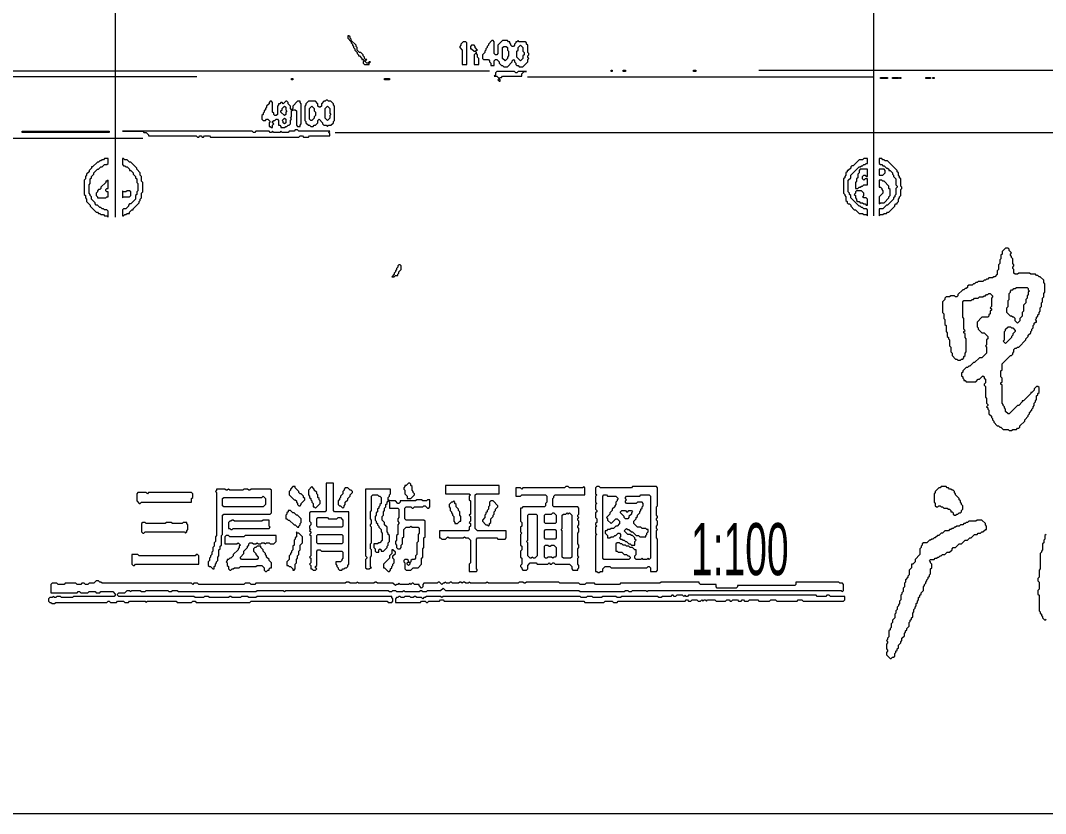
# Model space of a CAD drawing. Header units: millimetres. Extents: x 4 to 412, y 3 to 290.
# Drawn here: x 181.4 to 256.7, y 8.6 to 66.8 of the extents above; entities that cross this region are included whole.
import ezdxf

# ---------------------------------------------------------------- set-up
doc = ezdxf.new("R2010")
doc.units = ezdxf.units.MM
for name, color, linetype, lineweight in [('OCR_TEXT', 6, 'Continuous', 0), ('TRACE_CURVE', 6, 'Continuous', 0), ('TRACE_STRAIGHT', 5, 'Continuous', 0), ('TRACE_TEXT_SYMBOL', 6, 'Continuous', 0)]:
    doc.layers.add(name, color=color, linetype=linetype, lineweight=lineweight)
doc.styles.add('wqy-unicode', font='wqy-unicode.lff')

msp = doc.modelspace()

# ---------------------------------------------------------------- linework, layer by layer
at = {"layer": 'TRACE_CURVE', "color": 6}
for points in [[(253.79, 50.093), (253.528, 49.83), (253.528, 49.655), (253.44, 49.567), (253.44, 49.304), (253.353, 49.217), (253.353, 48.954), (253.265, 48.866), (253.265, 48.516), (253.177, 48.429), (253.177, 48.166), (253.002, 47.991), (252.915, 47.991), (252.827, 47.903), (252.564, 47.903), (252.477, 47.816), (252.389, 47.816), (252.302, 47.728), (252.214, 47.728), (252.126, 47.64), (251.776, 47.64), (251.689, 47.553), (251.601, 47.553), (251.513, 47.465), (251.426, 47.465), (251.338, 47.378), (251.076, 47.378), (250.988, 47.29), (250.988, 47.203), (250.9, 47.115), (250.813, 47.115), (250.725, 47.027), (250.638, 47.027), (250.287, 46.677), (250.287, 46.59), (250.2, 46.502), (250.112, 46.502), (250.025, 46.59), (249.762, 46.59), (249.674, 46.502), (249.412, 46.502), (249.324, 46.414), (249.324, 46.327), (249.149, 46.152), (249.149, 45.363), (249.237, 45.276), (249.237, 44.926), (249.324, 44.838), (249.324, 44.488), (249.412, 44.4), (249.412, 43.962), (249.499, 43.875), (249.499, 43.612), (249.587, 43.524), (249.587, 43.437), (249.674, 43.349), (249.674, 42.911), (249.762, 42.824), (249.762, 42.474), (249.85, 42.386), (249.85, 42.211), (250.112, 41.948), (250.2, 41.948), (250.287, 41.861)], [(255.892, 44.575), (255.98, 44.663), (256.067, 44.663), (256.067, 44.75), (255.98, 44.838), (256.067, 44.926), (256.067, 45.013), (256.155, 45.101), (256.155, 45.188), (256.242, 45.276), (256.242, 45.363), (256.33, 45.451), (256.33, 45.714), (256.418, 45.801), (256.418, 46.064), (256.505, 46.152), (256.505, 46.414), (256.593, 46.502), (256.593, 46.765), (256.68, 46.852), (256.68, 47.465), (256.593, 47.553), (256.593, 47.728), (256.33, 47.991), (256.242, 47.991), (256.155, 48.078), (256.067, 48.078), (255.98, 48.166), (255.629, 48.166), (255.542, 48.253), (254.754, 48.253), (254.666, 48.166), (254.491, 48.166), (254.403, 48.253), (254.403, 48.516), (254.316, 48.604), (254.316, 48.691), (254.403, 48.779), (254.403, 48.866), (254.316, 48.954), (254.316, 49.304), (254.228, 49.392), (254.228, 49.479), (254.141, 49.567), (254.141, 49.655), (254.228, 49.742), (254.053, 49.917), (254.053, 50.005), (253.966, 50.093), (253.79, 50.093)], [(250.287, 41.861), (250.463, 41.861), (250.55, 41.948), (250.638, 41.948), (250.725, 42.036), (250.725, 42.123), (250.813, 42.211), (250.813, 42.386), (250.9, 42.474), (250.9, 43.437), (250.813, 43.524), (250.813, 43.787), (250.725, 43.875), (250.725, 43.962), (250.813, 44.05), (250.725, 44.137), (250.725, 44.926), (250.638, 45.013), (250.638, 46.152), (250.725, 46.239), (251.251, 46.239), (251.338, 46.327), (251.426, 46.327), (251.513, 46.414), (251.776, 46.414), (251.864, 46.502), (252.126, 46.502), (252.214, 46.59), (252.302, 46.59), (252.389, 46.677), (252.477, 46.677), (252.564, 46.765), (252.652, 46.765), (252.827, 46.59), (252.827, 46.502), (252.739, 46.414), (252.739, 45.801), (252.652, 45.714), (252.739, 45.626), (252.739, 45.539), (252.652, 45.451), (252.652, 45.276), (252.564, 45.188), (252.564, 45.101), (252.477, 45.013), (252.039, 45.013), (251.689, 44.663), (251.689, 44.313), (251.776, 44.225), (251.776, 44.137), (252.039, 43.875), (252.214, 43.875), (252.477, 43.612), (252.477, 43.437), (252.389, 43.349), (252.389, 42.999), (252.302, 42.911), (252.389, 42.824), (252.389, 42.386), (252.039, 42.036), (251.864, 42.036), (251.513, 41.685), (251.426, 41.685), (251.163, 41.423)], [(255.805, 38.358), (255.805, 38.445), (255.892, 38.533), (255.892, 38.708), (255.98, 38.795), (255.98, 38.883), (256.067, 38.971), (256.067, 39.233), (256.155, 39.321), (256.155, 39.408), (256.242, 39.496), (256.242, 39.846), (256.155, 39.934), (256.067, 39.934), (255.892, 39.759), (255.892, 39.671), (255.717, 39.496), (255.629, 39.496), (255.629, 39.408), (255.104, 38.883), (255.016, 38.883), (255.016, 38.795), (254.754, 38.533), (254.666, 38.533), (254.053, 37.92), (253.966, 37.92), (253.79, 38.095), (253.79, 38.27), (253.703, 38.358), (253.703, 38.445), (253.615, 38.533), (253.615, 38.62), (253.528, 38.708), (253.528, 40.021), (253.44, 40.109), (253.44, 40.197), (253.528, 40.284), (253.528, 40.547), (253.44, 40.634), (253.44, 41.072), (253.528, 41.16), (253.528, 41.598), (254.141, 42.211), (254.228, 42.211), (254.316, 42.298), (254.316, 42.386), (254.403, 42.474), (254.403, 42.649), (254.491, 42.736), (254.579, 42.736), (254.666, 42.824), (254.754, 42.824), (255.279, 43.349), (255.279, 43.437), (255.454, 43.612), (255.454, 43.7), (255.629, 43.875), (255.629, 43.962), (255.717, 44.05), (255.717, 44.137), (255.805, 44.225), (255.805, 44.4), (255.892, 44.488), (255.892, 44.575)], [(251.163, 41.423), (251.076, 41.423), (250.988, 41.335), (250.9, 41.335), (250.638, 41.072), (250.638, 40.985), (250.55, 40.897), (250.55, 40.722), (250.638, 40.634), (250.638, 40.547), (250.725, 40.459), (250.725, 40.372), (250.813, 40.372), (250.9, 40.284), (251.601, 40.284), (251.776, 40.459), (251.864, 40.459), (252.126, 40.722), (252.214, 40.634), (252.214, 40.547), (252.302, 40.459), (252.302, 40.197), (252.214, 40.109), (252.214, 40.021), (252.302, 39.934), (252.302, 39.146), (252.389, 39.058), (252.389, 38.708), (252.477, 38.62), (252.477, 38.533), (252.389, 38.445), (252.477, 38.358), (252.477, 38.27), (252.564, 38.182), (252.564, 37.92), (252.739, 37.745), (252.739, 37.657), (252.827, 37.569), (252.827, 37.482), (252.915, 37.394), (252.915, 37.307), (253.177, 37.044), (253.265, 37.044), (253.353, 36.956), (253.44, 36.956), (253.615, 36.781), (253.966, 36.781), (254.053, 36.694), (254.228, 36.694), (254.316, 36.781), (254.579, 36.781), (254.666, 36.869), (254.754, 36.869), (254.841, 36.956), (254.841, 37.044), (255.192, 37.394), (255.192, 37.482), (255.454, 37.745), (255.454, 37.832), (255.542, 37.92), (255.542, 38.007), (255.717, 38.182), (255.717, 38.27), (255.805, 38.358)]]:
    msp.add_lwpolyline(points, dxfattribs=at)
for points in [[(254.491, 47.115), (254.579, 47.203), (255.367, 47.203), (255.454, 47.115), (255.454, 47.027), (255.542, 46.94), (255.454, 46.852), (255.454, 46.677), (255.367, 46.59), (255.367, 46.414), (255.279, 46.327), (255.279, 46.064), (255.104, 45.889), (255.104, 45.451), (255.016, 45.363), (255.016, 45.101), (254.841, 44.926), (254.841, 44.75), (254.666, 44.575), (254.491, 44.75), (254.491, 44.926), (254.403, 45.013), (254.316, 45.013), (254.228, 45.101), (254.141, 45.101), (253.878, 45.363), (253.878, 45.714), (253.966, 45.801), (253.966, 46.239), (254.053, 46.327), (254.053, 46.765), (254.141, 46.852), (254.141, 46.94), (254.228, 47.027), (254.316, 47.027), (254.403, 47.115)], [(253.966, 44.313), (254.141, 44.313), (254.228, 44.225), (254.316, 44.225), (254.491, 44.05), (254.491, 43.962), (254.316, 43.787), (254.316, 43.7), (254.228, 43.612), (254.228, 43.524), (253.79, 43.087), (253.615, 43.262), (253.703, 43.349), (253.703, 43.962), (253.79, 44.05), (253.79, 44.137)]]:
    msp.add_lwpolyline(points, close=True, dxfattribs=at)
at = {"layer": 'TRACE_STRAIGHT', "color": 5}
for p, q in [((188.364, 80.658), (188.364, 52.371)), ((244.083, 80.492), (244.083, 52.457)), ((106.349, 62.695), (194.36, 62.695)), ((171.733, 63.097), (215.871, 63.097)), ((218.659, 62.659), (244.083, 62.659)), ((235.665, 63.159), (261.359, 63.159)), ((80.831, 58.165), (190.387, 58.165)), ((204.541, 58.583), (322.624, 58.583)), ((132.325, 8.584), (400.039, 8.584))]:
    msp.add_line(p, q, dxfattribs=at)
at = {"layer": 'TRACE_TEXT_SYMBOL', "color": 6}
for points in [[(205.449, 65.681), (205.449, 65.506), (205.712, 65.243), (205.712, 65.155), (205.8, 65.068), (205.8, 64.98), (205.887, 64.893), (205.887, 64.805), (205.975, 64.717), (205.975, 64.63), (206.15, 64.455), (206.15, 64.367), (206.238, 64.28), (206.238, 64.192), (206.325, 64.192), (206.5, 64.017), (206.5, 63.929), (206.588, 63.929), (206.675, 63.842), (206.588, 63.754), (206.588, 63.667), (206.675, 63.579), (207.026, 63.579), (207.026, 63.667), (207.113, 63.754), (207.026, 63.754), (206.938, 63.667), (206.851, 63.667), (206.763, 63.754), (206.763, 63.842), (206.851, 63.929), (206.763, 63.929), (206.675, 64.017), (206.675, 64.104), (206.588, 64.192), (206.588, 64.28), (206.413, 64.455), (206.325, 64.455), (206.15, 64.63), (206.15, 64.805), (206.062, 64.893), (206.062, 64.98), (205.712, 65.33), (205.712, 65.418), (205.624, 65.506), (205.624, 65.593), (205.537, 65.681)], [(213.944, 65.243), (213.769, 65.068), (213.769, 64.98), (213.681, 64.893), (213.681, 64.805), (213.856, 64.63), (213.856, 63.579), (214.207, 63.579), (214.207, 65.155), (214.119, 65.243)], [(214.557, 64.98), (214.47, 64.893), (214.47, 64.717), (214.557, 64.717), (214.732, 64.542), (214.82, 64.542), (214.907, 64.455), (214.732, 64.28), (214.732, 63.579), (215.083, 63.579), (215.083, 64.017), (214.995, 64.104), (214.995, 64.28), (214.907, 64.367), (214.907, 64.455), (214.82, 64.542), (214.907, 64.63), (214.995, 64.63), (214.82, 64.805), (214.82, 64.893), (214.732, 64.98)], [(216.834, 64.805), (216.922, 64.893), (217.097, 64.893), (217.184, 64.805), (217.184, 64.63), (217.272, 64.542), (217.272, 64.192), (217.184, 64.104), (217.184, 64.017), (217.009, 63.842), (216.834, 64.017)], [(218.148, 64.98), (218.323, 64.805), (218.323, 64.542), (218.41, 64.455), (218.41, 64.28), (218.323, 64.192), (218.323, 64.017), (218.148, 63.842), (217.885, 64.104), (217.885, 64.542), (217.972, 64.63), (217.972, 64.805)], [(201.333, 62.528), (201.421, 62.528), (201.421, 62.44), (201.333, 62.44)], [(208.164, 62.528), (208.514, 62.528), (208.514, 62.44), (208.164, 62.44)], [(216.396, 63.054), (216.309, 62.966), (216.309, 62.791), (216.221, 62.703), (216.396, 62.703), (216.571, 62.528), (216.484, 62.44), (216.571, 62.353), (216.659, 62.353), (216.659, 62.44), (216.571, 62.528), (216.659, 62.616), (216.746, 62.616), (216.834, 62.703), (218.235, 62.703), (218.235, 62.878), (218.41, 63.054), (218.585, 63.054), (217.972, 63.054), (217.885, 62.966), (217.797, 62.966), (217.71, 63.054)], [(224.803, 63.141), (224.891, 63.141), (224.891, 63.054), (224.803, 63.054)], [(225.679, 63.141), (225.854, 63.141), (225.854, 63.054), (225.679, 63.054)], [(230.846, 63.141), (231.021, 63.141), (231.021, 63.054), (230.846, 63.054)], [(244.595, 62.616), (245.121, 62.616), (245.121, 62.528), (244.595, 62.528)], [(245.471, 62.616), (245.909, 62.616), (245.909, 62.528), (245.471, 62.528)], [(245.996, 62.616), (246.084, 62.616), (246.084, 62.528), (245.996, 62.528)], [(247.923, 62.616), (248.273, 62.616), (248.273, 62.528), (247.923, 62.528)], [(248.448, 62.616), (248.536, 62.616), (248.536, 62.528), (248.448, 62.528)], [(200.808, 60.514), (200.895, 60.426), (200.895, 60.251), (200.983, 60.164), (200.895, 60.076), (200.895, 59.901), (200.808, 59.813), (200.545, 60.076), (200.545, 60.164), (200.633, 60.251), (200.633, 60.339)], [(203.873, 60.952), (203.785, 60.864), (203.698, 60.864), (203.523, 60.689), (203.523, 60.514), (203.435, 60.426), (203.348, 60.426), (203.26, 60.514), (203.26, 60.689), (203.085, 60.864), (202.559, 60.864), (202.384, 60.689), (202.384, 60.601), (202.297, 60.514), (202.297, 59.463), (202.384, 59.375), (202.384, 59.288), (202.559, 59.113), (202.647, 59.113), (202.735, 59.025), (202.91, 59.025), (202.997, 59.113), (203.085, 59.113), (203.26, 59.288), (203.26, 59.463), (203.348, 59.551), (203.61, 59.288), (203.61, 59.2), (203.698, 59.113), (203.873, 59.113), (203.961, 59.025), (204.048, 59.113), (204.223, 59.113), (204.398, 59.288), (204.398, 59.375), (204.486, 59.463), (204.486, 60.514), (204.398, 60.601), (204.398, 60.689), (204.223, 60.864), (204.048, 60.864), (203.961, 60.952)], [(202.822, 60.514), (202.997, 60.339), (202.997, 60.164), (203.085, 60.076), (203.085, 59.813), (202.997, 59.726), (202.997, 59.638), (202.822, 59.463), (202.735, 59.463), (202.647, 59.551), (202.647, 60.339)], [(203.961, 60.514), (204.136, 60.339), (204.136, 59.988), (204.223, 59.901), (204.136, 59.813), (204.136, 59.638), (203.961, 59.463), (203.785, 59.638), (203.785, 60.339)], [(200.808, 59.638), (200.895, 59.551), (200.895, 59.288), (200.808, 59.2), (200.72, 59.288), (200.72, 59.375), (200.633, 59.463)], [(201.596, 58.762), (201.509, 58.675), (201.158, 58.675), (201.071, 58.587), (200.633, 58.587), (200.545, 58.675), (200.458, 58.587), (200.02, 58.587), (199.932, 58.675), (199.845, 58.587), (199.757, 58.587), (199.669, 58.675), (198.706, 58.675), (198.619, 58.587), (198.531, 58.587), (198.443, 58.675), (188.898, 58.675), (190.387, 58.675), (190.474, 58.587), (190.649, 58.587), (190.824, 58.412), (190.824, 58.324), (194.327, 58.324), (194.415, 58.237), (194.503, 58.237), (194.59, 58.324), (194.678, 58.324), (194.765, 58.237), (194.853, 58.237), (194.94, 58.324), (195.291, 58.324), (195.378, 58.237), (201.859, 58.237), (201.946, 58.324), (202.122, 58.324), (202.209, 58.237), (202.559, 58.237), (202.647, 58.324), (204.136, 58.324), (204.136, 58.5), (204.048, 58.587), (204.136, 58.675), (201.859, 58.675), (201.771, 58.762)], [(181.542, 58.675), (187.934, 58.675), (187.934, 58.587), (181.542, 58.587)], [(187.584, 56.661), (187.497, 56.573), (187.409, 56.573), (187.321, 56.485), (187.234, 56.485), (187.146, 56.398), (187.059, 56.398), (186.708, 56.048), (186.621, 56.048), (186.621, 55.96), (186.446, 55.785), (186.446, 55.697), (186.271, 55.522), (186.271, 55.435), (186.183, 55.347), (186.183, 55.172), (186.095, 55.084), (186.095, 54.033), (186.183, 53.946), (186.183, 53.771), (186.271, 53.683), (186.271, 53.508), (186.533, 53.245), (186.533, 53.158), (186.971, 52.72), (187.059, 52.72), (187.146, 52.632), (187.234, 52.632), (187.321, 52.545), (187.497, 52.545), (187.584, 52.457), (187.759, 52.457), (187.847, 52.369), (187.847, 52.807), (187.759, 52.895), (187.584, 52.895), (187.497, 52.982), (187.409, 52.982), (187.321, 53.07), (187.234, 53.07), (187.059, 53.245), (186.971, 53.245), (186.884, 53.333), (186.884, 53.42), (186.621, 53.683), (186.621, 53.858), (186.533, 53.946), (186.533, 54.033), (186.446, 54.121), (186.446, 54.734), (186.533, 54.822), (186.533, 55.172), (186.621, 55.259), (186.621, 55.347), (186.796, 55.522), (186.796, 55.61), (187.059, 55.872), (187.146, 55.872), (187.321, 56.048), (187.409, 56.048), (187.584, 56.223), (187.759, 56.223), (187.847, 56.31), (187.847, 56.661)], [(188.898, 56.661), (188.898, 56.223), (188.985, 56.135), (189.073, 56.135), (189.161, 56.048), (189.248, 56.048), (189.423, 55.872), (189.423, 55.785), (189.511, 55.785), (189.686, 55.61), (189.686, 55.522), (189.861, 55.347), (189.861, 55.259), (189.949, 55.172), (189.949, 54.909), (190.036, 54.822), (190.036, 54.296), (189.949, 54.209), (189.949, 54.033), (189.861, 53.946), (189.861, 53.683), (189.511, 53.333), (189.423, 53.333), (189.336, 53.245), (189.336, 53.158), (189.161, 52.982), (188.985, 52.982), (188.898, 52.895), (188.898, 52.457), (188.985, 52.457), (189.073, 52.545), (189.161, 52.545), (189.248, 52.632), (189.423, 52.632), (189.423, 52.72), (189.598, 52.895), (189.686, 52.895), (189.686, 52.982), (190.124, 53.42), (190.124, 53.508), (190.211, 53.595), (190.211, 53.683), (190.299, 53.771), (190.299, 54.121), (190.387, 54.209), (190.387, 54.909), (190.299, 54.997), (190.299, 55.347), (190.211, 55.435), (190.211, 55.61), (189.949, 55.872), (189.949, 55.96), (189.511, 56.398), (189.423, 56.398), (189.248, 56.573), (189.073, 56.573), (188.985, 56.661)], [(243.369, 56.661), (243.281, 56.573), (243.019, 56.573), (242.581, 56.135), (242.493, 56.135), (242.406, 56.048), (242.406, 55.96), (242.231, 55.785), (242.143, 55.785), (242.143, 55.697), (242.055, 55.61), (242.055, 55.435), (241.968, 55.347), (241.968, 55.259), (241.88, 55.172), (241.88, 54.121), (241.968, 54.033), (241.968, 53.946), (242.055, 53.858), (242.055, 53.595), (242.143, 53.508), (242.143, 53.42), (242.231, 53.333), (242.318, 53.333), (242.406, 53.245), (242.406, 53.158), (242.668, 52.895), (242.756, 52.895), (243.019, 52.632), (243.281, 52.632), (243.369, 52.545), (243.544, 52.545), (243.632, 52.457), (243.632, 52.895), (243.544, 52.982), (243.369, 52.982), (243.281, 53.07), (243.194, 53.07), (243.106, 53.158), (243.019, 53.158), (242.406, 53.771), (242.406, 53.946), (242.318, 54.033), (242.318, 54.121), (242.231, 54.209), (242.231, 55.084), (242.406, 55.259), (242.406, 55.435), (243.019, 56.048), (243.106, 56.048), (243.194, 56.135), (243.281, 56.135), (243.369, 56.223), (243.457, 56.223), (243.544, 56.31), (243.632, 56.31), (243.632, 56.661)], [(244.507, 56.661), (244.507, 56.31), (244.595, 56.223), (244.683, 56.223), (244.77, 56.135), (244.858, 56.135), (245.033, 55.96), (245.121, 55.96), (245.208, 55.872), (245.208, 55.785), (245.296, 55.785), (245.471, 55.61), (245.471, 55.522), (245.558, 55.435), (245.558, 55.347), (245.734, 55.172), (245.734, 54.734), (245.821, 54.646), (245.821, 54.559), (245.734, 54.471), (245.734, 54.033), (245.646, 53.946), (245.646, 53.858), (245.558, 53.771), (245.558, 53.683), (245.121, 53.245), (245.033, 53.245), (244.77, 52.982), (244.507, 52.982), (244.507, 52.457), (244.595, 52.545), (244.77, 52.545), (244.858, 52.632), (245.033, 52.632), (245.121, 52.72), (245.208, 52.72), (245.646, 53.158), (245.646, 53.245), (245.734, 53.333), (245.821, 53.333), (245.821, 53.42), (245.909, 53.508), (245.909, 53.683), (245.996, 53.771), (245.996, 53.858), (246.084, 53.946), (246.084, 54.384), (246.171, 54.471), (246.171, 54.559), (246.084, 54.646), (246.084, 55.172), (245.996, 55.259), (245.996, 55.347), (245.909, 55.435), (245.909, 55.61), (245.821, 55.697), (245.821, 55.785), (245.121, 56.485), (244.945, 56.485), (244.858, 56.573), (244.77, 56.573), (244.683, 56.661)], [(243.106, 55.872), (243.019, 55.785), (243.019, 55.61), (242.931, 55.522), (242.931, 55.259), (242.844, 55.172), (242.844, 54.997), (242.756, 54.909), (242.756, 54.471), (242.931, 54.471), (243.019, 54.559), (243.106, 54.559), (243.194, 54.646), (243.281, 54.646), (243.369, 54.734), (243.632, 54.734), (243.632, 55.172), (243.457, 55.172), (243.369, 55.084), (243.281, 55.172), (243.281, 55.347), (243.369, 55.435), (243.457, 55.435), (243.544, 55.347), (243.632, 55.347), (243.632, 55.872)], [(244.507, 55.872), (244.507, 55.435), (244.77, 55.435), (244.945, 55.61), (244.945, 55.785), (244.858, 55.872)], [(187.847, 55.084), (187.759, 54.997), (187.672, 54.997), (187.672, 54.909), (187.321, 54.559), (187.321, 54.471), (187.234, 54.384), (187.146, 54.384), (187.059, 54.296), (187.059, 54.209), (186.971, 54.121), (186.971, 53.946), (187.059, 53.858), (187.059, 53.771), (187.672, 53.771), (187.759, 53.858), (187.847, 53.858), (187.847, 54.209), (187.759, 54.209), (187.672, 54.296), (187.672, 54.384), (187.759, 54.471), (187.847, 54.471)], [(244.507, 55.084), (244.507, 54.559), (244.595, 54.559), (244.683, 54.471), (244.683, 54.384), (244.77, 54.296), (244.77, 54.121), (244.507, 53.858), (244.507, 53.333), (244.595, 53.42), (244.858, 53.42), (245.208, 53.771), (245.208, 53.858), (245.296, 53.946), (245.296, 54.384), (245.208, 54.471), (245.208, 54.646), (244.858, 54.997), (244.77, 54.997), (244.683, 55.084)], [(188.898, 54.296), (188.898, 53.771), (188.985, 53.858), (189.423, 53.858), (189.511, 53.946), (189.511, 54.209), (189.423, 54.296), (189.248, 54.296), (189.161, 54.209), (188.985, 54.209)], [(242.844, 54.296), (242.756, 54.209), (242.756, 54.121), (242.668, 54.033), (242.756, 53.946), (242.756, 53.771), (242.844, 53.683), (242.844, 53.595), (242.931, 53.508), (243.019, 53.508), (243.106, 53.42), (243.281, 53.42), (243.369, 53.333), (243.457, 53.333), (243.544, 53.245), (243.632, 53.245), (243.632, 53.683), (243.544, 53.771), (243.369, 53.771), (243.281, 53.858), (243.369, 53.946), (243.369, 54.121), (243.194, 54.296)], [(209.215, 48.866), (209.127, 48.779), (209.127, 48.691), (209.04, 48.604), (209.04, 48.516), (208.952, 48.429), (208.952, 48.341), (208.865, 48.253), (208.865, 48.166), (208.69, 47.991), (208.865, 47.991), (208.952, 48.078), (209.127, 48.078), (209.127, 48.166), (209.215, 48.253), (209.215, 48.341), (209.39, 48.516), (209.39, 48.779), (209.303, 48.866)], [(195.816, 32.402), (195.816, 32.315), (195.729, 32.227), (195.816, 32.14), (195.816, 28.987), (195.729, 28.9), (195.729, 28.549), (195.641, 28.462), (195.641, 28.199), (195.553, 28.111), (195.553, 27.849), (195.466, 27.761), (195.466, 27.586), (195.378, 27.498), (195.378, 27.411), (195.291, 27.323), (195.291, 27.148), (195.203, 27.06), (195.203, 26.798), (195.291, 26.71), (195.378, 26.71), (195.553, 26.535), (195.641, 26.535), (195.641, 26.71), (195.729, 26.798), (195.729, 26.885), (195.816, 26.973), (195.816, 27.06), (195.904, 27.148), (195.904, 27.411), (195.991, 27.498), (195.991, 27.936), (196.079, 28.024), (196.079, 28.199), (196.166, 28.287), (196.166, 28.987), (196.254, 29.075), (196.254, 30.476), (196.342, 30.563), (199.757, 30.563), (199.845, 30.651), (199.845, 32.315), (199.757, 32.402), (198.356, 32.402), (198.268, 32.315), (198.181, 32.315), (198.093, 32.402), (197.83, 32.402), (197.743, 32.315), (196.779, 32.315), (196.692, 32.402), (196.604, 32.315), (196.517, 32.315), (196.429, 32.402)], [(201.421, 32.578), (201.246, 32.402), (201.246, 32.315), (201.158, 32.227), (201.158, 31.965), (201.509, 31.614), (201.596, 31.614), (201.684, 31.527), (201.684, 31.439), (201.771, 31.352), (201.771, 31.264), (201.859, 31.176), (201.946, 31.176), (202.034, 31.264), (202.034, 31.352), (202.297, 31.614), (202.297, 31.702), (202.209, 31.789), (202.209, 31.877), (202.034, 32.052), (201.946, 32.052), (201.859, 32.14), (201.859, 32.227), (201.596, 32.49), (201.596, 32.578)], [(202.822, 32.578), (202.559, 32.315), (202.559, 31.965), (202.647, 31.877), (202.647, 31.789), (202.735, 31.702), (202.735, 31.614), (202.822, 31.527), (202.822, 31.439), (202.91, 31.352), (202.91, 31.089), (202.997, 31.089), (203.085, 31.001), (203.435, 31.352), (203.435, 31.527), (203.348, 31.614), (203.348, 31.702), (203.26, 31.789), (203.26, 31.965), (203.172, 32.052), (203.172, 32.14), (202.997, 32.315), (202.997, 32.402)], [(203.873, 32.84), (203.873, 30.826), (203.785, 30.739), (202.735, 30.739), (202.647, 30.651), (202.647, 30.038), (202.735, 29.95), (202.735, 29.775), (202.647, 29.688), (202.647, 29.513), (202.735, 29.425), (202.647, 29.337), (202.735, 29.25), (202.735, 29.162), (202.647, 29.075), (202.735, 28.987), (202.735, 27.498), (202.647, 27.411), (202.735, 27.323), (202.735, 26.973), (202.647, 26.885), (202.735, 26.798), (202.735, 26.535), (202.822, 26.535), (202.91, 26.447), (203.085, 26.447), (203.172, 26.535), (203.085, 26.623), (203.085, 26.71), (203.172, 26.798), (203.172, 27.849), (203.26, 27.936), (203.435, 27.936), (203.523, 27.849), (205.011, 27.849), (205.099, 27.761), (205.099, 27.323), (205.011, 27.236), (205.011, 27.148), (204.924, 27.06), (204.574, 27.06), (204.574, 26.885), (204.661, 26.798), (204.661, 26.71), (204.749, 26.623), (204.749, 26.535), (204.836, 26.447), (205.011, 26.447), (205.099, 26.535), (205.187, 26.535), (205.274, 26.623), (205.362, 26.623), (205.449, 26.71), (205.449, 26.798), (205.537, 26.885), (205.537, 30.739), (204.486, 30.739), (204.398, 30.826), (204.398, 32.84)], [(205.274, 32.49), (205.187, 32.402), (205.187, 32.315), (205.099, 32.227), (205.099, 32.052), (204.924, 31.877), (204.924, 31.789), (204.836, 31.702), (204.836, 31.614), (204.749, 31.527), (204.749, 31.264), (204.836, 31.176), (204.924, 31.176), (205.099, 31.001), (205.187, 31.089), (205.187, 31.176), (205.274, 31.264), (205.274, 31.439), (205.449, 31.614), (205.449, 31.702), (205.624, 31.877), (205.624, 31.965), (205.8, 32.14), (205.8, 32.227), (205.712, 32.315), (205.624, 32.315), (205.449, 32.49)], [(209.916, 32.84), (209.74, 32.665), (209.653, 32.665), (209.653, 32.578), (209.565, 32.49), (209.565, 32.402), (209.653, 32.315), (209.653, 32.052), (209.828, 31.877), (209.828, 31.702), (210.091, 31.702), (210.354, 31.965), (210.354, 32.052), (210.266, 32.14), (210.266, 32.227), (210.178, 32.315), (210.178, 32.578), (210.091, 32.665), (210.091, 32.753), (210.003, 32.84)], [(212.63, 32.665), (212.63, 32.052), (214.382, 32.052), (214.47, 31.965), (214.382, 31.877), (214.382, 31.614), (214.47, 31.527), (214.47, 30.563), (214.382, 30.476), (214.47, 30.388), (214.47, 30.038), (214.382, 29.95), (214.47, 29.863), (214.47, 29.688), (214.382, 29.6), (214.382, 29.425), (214.294, 29.337), (212.193, 29.337), (212.193, 28.812), (212.28, 28.812), (212.368, 28.724), (212.63, 28.724), (212.806, 28.9), (212.893, 28.812), (213.944, 28.812), (214.032, 28.9), (214.119, 28.812), (214.294, 28.812), (214.47, 28.637), (214.47, 26.973), (214.382, 26.885), (214.382, 26.36), (214.907, 26.36), (214.995, 26.447), (214.907, 26.535), (214.907, 28.724), (214.995, 28.812), (216.396, 28.812), (216.484, 28.724), (217.009, 28.724), (217.097, 28.812), (217.097, 29.337), (214.995, 29.337), (214.82, 29.513), (214.82, 31.965), (214.907, 32.052), (216.571, 32.052), (216.571, 32.665)], [(223.752, 32.578), (223.665, 32.49), (223.665, 32.052), (223.752, 31.965), (223.665, 31.877), (223.665, 31.439), (223.752, 31.352), (223.665, 31.264), (223.665, 30.914), (223.752, 30.826), (223.752, 30.739), (223.665, 30.651), (223.665, 30.301), (223.752, 30.213), (223.752, 29.95), (223.665, 29.863), (223.665, 29.775), (223.752, 29.688), (223.665, 29.6), (223.665, 29.162), (223.752, 29.075), (223.665, 28.987), (223.665, 26.36), (223.752, 26.36), (223.84, 26.272), (223.928, 26.272), (224.015, 26.36), (224.19, 26.36), (224.19, 26.535), (224.365, 26.71), (224.716, 26.71), (224.803, 26.623), (227.431, 26.623), (227.518, 26.71), (227.606, 26.71), (227.693, 26.623), (227.693, 26.36), (228.131, 26.36), (228.219, 26.447), (228.219, 28.724), (228.131, 28.812), (228.131, 29.337), (228.219, 29.425), (228.131, 29.513), (228.131, 29.688), (228.219, 29.775), (228.219, 30.038), (228.131, 30.126), (228.131, 30.213), (228.219, 30.301), (228.219, 30.388), (228.131, 30.476), (228.131, 31.089), (228.219, 31.176), (228.219, 32.49), (228.131, 32.578), (226.38, 32.578), (226.292, 32.49), (224.015, 32.49), (223.928, 32.578)], [(249.061, 32.578), (248.974, 32.49), (248.886, 32.49), (248.623, 32.227), (248.623, 32.14), (248.536, 32.052), (248.536, 31.439), (248.623, 31.352), (248.623, 31.176), (248.711, 31.089), (248.799, 31.089), (248.886, 31.176), (248.974, 31.176), (249.061, 31.089), (249.149, 31.089), (249.237, 31.001), (249.499, 31.001), (249.587, 30.914), (249.674, 30.914), (249.762, 30.826), (249.762, 30.739), (249.85, 30.739), (249.937, 30.651), (249.937, 30.563), (250.025, 30.476), (250.112, 30.476), (250.2, 30.563), (250.287, 30.563), (250.375, 30.651), (250.463, 30.651), (250.55, 30.739), (250.55, 30.826), (250.638, 30.914), (250.638, 31.176), (250.55, 31.264), (250.55, 31.352), (250.463, 31.439), (250.463, 31.527), (250.375, 31.614), (250.375, 31.702), (250.112, 31.965), (250.112, 32.052), (250.025, 32.14), (250.025, 32.227), (249.937, 32.315), (249.85, 32.315), (249.762, 32.402), (249.674, 32.402), (249.587, 32.49), (249.499, 32.49), (249.412, 32.578)], [(190.036, 32.14), (189.949, 32.052), (189.949, 31.527), (190.124, 31.352), (190.211, 31.352), (190.299, 31.439), (193.977, 31.439), (193.977, 31.702), (194.065, 31.789), (194.065, 32.052), (193.977, 32.14), (190.824, 32.14), (190.737, 32.052), (190.649, 32.14)], [(199.144, 31.789), (199.232, 31.877), (199.407, 31.702), (199.407, 31.264), (199.232, 31.089), (196.342, 31.089), (196.254, 31.176), (196.254, 31.702), (196.342, 31.789)], [(213.243, 31.527), (213.156, 31.439), (213.068, 31.439), (212.893, 31.264), (212.893, 31.089), (212.981, 31.001), (212.981, 30.826), (213.068, 30.739), (213.068, 30.651), (213.156, 30.563), (213.156, 30.476), (213.243, 30.388), (213.243, 30.038), (213.331, 29.95), (213.331, 29.863), (213.506, 29.863), (213.681, 30.038), (213.769, 30.038), (213.769, 30.388), (213.681, 30.476), (213.681, 30.739), (213.594, 30.826), (213.594, 30.914), (213.419, 31.089), (213.419, 31.264), (213.331, 31.352), (213.331, 31.439)], [(215.958, 31.527), (215.871, 31.439), (215.871, 31.176), (215.783, 31.089), (215.783, 30.914), (215.696, 30.826), (215.696, 30.739), (215.608, 30.651), (215.608, 30.563), (215.52, 30.476), (215.52, 30.301), (215.345, 30.126), (215.345, 30.038), (215.608, 29.775), (215.696, 29.775), (215.783, 29.688), (215.871, 29.775), (215.871, 29.863), (215.958, 29.95), (215.958, 30.213), (216.133, 30.388), (216.133, 30.476), (216.221, 30.563), (216.221, 30.739), (216.309, 30.826), (216.309, 30.914), (216.484, 31.089), (216.484, 31.176), (216.133, 31.527)], [(196.955, 30.126), (196.867, 30.038), (196.779, 30.038), (196.692, 29.95), (196.692, 29.513), (196.779, 29.513), (196.867, 29.425), (196.955, 29.425), (197.042, 29.513), (199.669, 29.513), (199.757, 29.6), (199.669, 29.688), (199.669, 30.126), (199.232, 30.126), (199.144, 30.038), (197.13, 30.038), (197.042, 30.126)], [(201.071, 30.826), (201.071, 30.739), (200.983, 30.651), (200.983, 30.563), (200.895, 30.476), (200.895, 30.213), (200.983, 30.213), (201.071, 30.126), (201.158, 30.126), (201.509, 29.775), (201.596, 29.775), (201.771, 29.6), (201.859, 29.6), (201.859, 29.688), (201.946, 29.775), (201.946, 29.863), (202.034, 29.95), (202.034, 30.213), (201.771, 30.476), (201.684, 30.476), (201.509, 30.651), (201.421, 30.651), (201.246, 30.826)], [(203.172, 30.213), (203.26, 30.301), (203.961, 30.301), (204.048, 30.213), (204.661, 30.213), (204.749, 30.301), (204.924, 30.301), (205.099, 30.126), (205.099, 29.688), (205.011, 29.6), (203.26, 29.6), (203.172, 29.688)], [(218.673, 30.476), (218.761, 30.563), (219.286, 30.563), (219.374, 30.476), (219.374, 27.498), (219.199, 27.323), (219.111, 27.323), (219.023, 27.411), (218.936, 27.323), (218.848, 27.323), (218.673, 27.498), (218.673, 28.462), (218.585, 28.549), (218.673, 28.637)], [(220.425, 30.563), (220.512, 30.651), (220.6, 30.651), (220.775, 30.476), (220.775, 29.95), (220.687, 29.863), (219.987, 29.863), (219.899, 29.95), (219.899, 30.476), (219.987, 30.563)], [(221.475, 30.563), (221.563, 30.651), (221.651, 30.563), (221.738, 30.651), (221.913, 30.476), (221.913, 27.411), (221.826, 27.323), (221.3, 27.323), (221.213, 27.411), (221.213, 29.337), (221.125, 29.425), (221.213, 29.513), (221.213, 30.476), (221.3, 30.563)], [(225.504, 30.739), (225.591, 30.826), (225.854, 30.826), (225.942, 30.739), (226.029, 30.739), (226.117, 30.826), (226.292, 30.826), (226.38, 30.739), (226.292, 30.651), (226.292, 30.563), (226.117, 30.388), (226.117, 30.301), (226.029, 30.213), (225.854, 30.213), (225.767, 30.301), (225.767, 30.388), (225.504, 30.651)], [(190.387, 29.95), (190.299, 29.863), (190.299, 29.25), (190.387, 29.162), (190.474, 29.162), (190.562, 29.25), (193.452, 29.25), (193.539, 29.162), (193.627, 29.25), (193.627, 29.337), (193.714, 29.425), (193.714, 29.775), (193.627, 29.863), (193.627, 29.95), (193.364, 29.95), (193.277, 29.863), (192.576, 29.863), (192.488, 29.95), (192.138, 29.95), (192.05, 29.863), (190.649, 29.863), (190.562, 29.95)], [(219.899, 29.337), (219.987, 29.425), (220.687, 29.425), (220.775, 29.337), (220.775, 28.812), (220.687, 28.724), (219.987, 28.724), (219.899, 28.812)], [(201.684, 29.25), (201.684, 28.9), (201.596, 28.812), (201.596, 28.724), (201.509, 28.637), (201.509, 28.287), (201.421, 28.199), (201.421, 27.936), (201.333, 27.849), (201.333, 27.761), (201.246, 27.673), (201.246, 27.586), (201.158, 27.498), (201.158, 27.236), (200.983, 27.06), (200.983, 26.798), (201.071, 26.798), (201.158, 26.71), (201.246, 26.71), (201.421, 26.535), (201.421, 26.447), (201.509, 26.447), (201.596, 26.535), (201.596, 26.885), (201.684, 26.973), (201.684, 27.236), (201.771, 27.323), (201.771, 27.498), (201.859, 27.586), (201.859, 27.849), (201.946, 27.936), (201.946, 28.287), (202.122, 28.462), (202.122, 28.9), (201.859, 29.162), (201.771, 29.162)], [(203.172, 28.987), (203.26, 29.075), (205.011, 29.075), (205.099, 28.987), (205.099, 28.462), (205.011, 28.374), (203.26, 28.374), (203.172, 28.462)], [(208.69, 27.936), (208.69, 27.673), (208.514, 27.498), (208.514, 27.323), (208.077, 26.885), (208.077, 26.623), (208.164, 26.623), (208.427, 26.36), (208.514, 26.36), (208.602, 26.447), (208.602, 26.535), (208.69, 26.623), (208.69, 26.71), (208.777, 26.798), (208.777, 26.885), (208.865, 26.973), (208.865, 27.236), (208.777, 27.323), (208.777, 27.498), (208.952, 27.673), (208.952, 27.761), (208.777, 27.936)], [(219.899, 28.199), (219.987, 28.287), (220.162, 28.287), (220.249, 28.199), (220.337, 28.199), (220.425, 28.287), (220.6, 28.287), (220.775, 28.111), (220.775, 27.498), (220.687, 27.411), (220.6, 27.411), (220.512, 27.323), (220.425, 27.411), (220.162, 27.411), (220.074, 27.323), (219.987, 27.323), (219.899, 27.411)], [(189.598, 27.586), (189.598, 26.885), (189.686, 26.798), (189.774, 26.798), (189.861, 26.885), (194.503, 26.885), (194.503, 27.498), (194.415, 27.586), (194.327, 27.586), (194.24, 27.498), (190.124, 27.498), (190.036, 27.586)], [(209.828, 26.973), (209.916, 27.06), (210.003, 26.973), (210.003, 26.885), (209.916, 26.798), (209.828, 26.885)]]:
    msp.add_lwpolyline(points, close=True, dxfattribs=at)
for points in [[(216.046, 65.33), (215.783, 65.068), (215.783, 64.98), (215.696, 64.893), (215.696, 64.805), (215.608, 64.717), (215.608, 64.63), (215.52, 64.542), (215.52, 64.455), (215.345, 64.28), (215.345, 64.017), (215.433, 63.929), (215.783, 63.929), (215.871, 63.842), (215.871, 63.754), (215.958, 63.667), (215.958, 63.491), (216.221, 63.491), (216.221, 63.842), (216.309, 63.929), (216.396, 63.929), (216.571, 63.754), (216.571, 63.667), (216.746, 63.491), (216.834, 63.491), (216.922, 63.404), (217.184, 63.404), (217.535, 63.754), (217.535, 63.842), (217.622, 63.929), (217.71, 63.842), (217.71, 63.754), (217.797, 63.667), (217.797, 63.579), (217.885, 63.491), (217.972, 63.491), (218.06, 63.404), (218.323, 63.404), (218.673, 63.754), (218.673, 63.929), (218.761, 64.017), (218.673, 64.104), (218.673, 64.192), (218.761, 64.28), (218.761, 64.367), (218.673, 64.455), (218.673, 64.98), (218.585, 65.068), (218.585, 65.155), (218.498, 65.243), (218.06, 65.243), (217.972, 65.33), (217.885, 65.243), (217.797, 65.243), (217.797, 65.155), (217.71, 65.068), (217.71, 64.98), (217.622, 64.893), (217.535, 64.893), (217.447, 64.98), (217.447, 65.068), (217.359, 65.155), (217.359, 65.243), (217.272, 65.243)], [(217.272, 65.243), (217.184, 65.33), (216.834, 65.33), (216.484, 64.98), (216.484, 64.367), (216.396, 64.28), (216.309, 64.28), (216.221, 64.367), (216.221, 65.243), (216.133, 65.33), (216.046, 65.33)], [(199.757, 60.864), (199.669, 60.777), (199.669, 60.689), (199.494, 60.514), (199.494, 60.426), (199.407, 60.339), (199.407, 60.251), (199.319, 60.164), (199.319, 60.076), (199.232, 59.988), (199.232, 59.901), (199.144, 59.813), (199.144, 59.551), (199.232, 59.463), (199.407, 59.463), (199.494, 59.551), (199.582, 59.551), (199.757, 59.375), (199.669, 59.288), (199.669, 59.025), (199.757, 59.025), (199.845, 58.938), (199.932, 58.938), (199.932, 59.113), (200.02, 59.2), (199.932, 59.288), (199.932, 59.375), (200.02, 59.463), (200.107, 59.463), (200.195, 59.551), (200.282, 59.551), (200.37, 59.463), (200.37, 59.113), (200.458, 59.113), (200.545, 59.025), (200.545, 58.938), (200.808, 58.938), (200.895, 59.025), (200.983, 59.025), (201.071, 59.113), (201.158, 59.113), (201.246, 59.2), (201.246, 59.463), (201.333, 59.551), (201.246, 59.638), (201.333, 59.726), (201.333, 60.164), (201.421, 60.251), (201.596, 60.251), (201.684, 60.164), (201.684, 59.113), (201.771, 59.025), (201.946, 59.025), (201.946, 59.113), (202.034, 59.2), (202.034, 60.689), (201.946, 60.777), (201.946, 60.864), (201.771, 60.864), (201.421, 60.514), (201.421, 60.339), (201.333, 60.251), (201.246, 60.339), (201.246, 60.514)], [(201.246, 60.514), (201.071, 60.689), (201.071, 60.777), (200.983, 60.864), (200.895, 60.864), (200.72, 60.689), (200.633, 60.777), (200.545, 60.777), (200.458, 60.689), (200.37, 60.689), (200.37, 60.601), (200.282, 60.514), (200.282, 59.901), (200.195, 59.813), (200.107, 59.813), (200.02, 59.901), (200.02, 59.988), (199.932, 60.076), (199.932, 60.777), (199.845, 60.864), (199.757, 60.864)], [(206.763, 32.402), (206.763, 27.498), (206.851, 27.411), (206.851, 27.323), (206.763, 27.236), (206.763, 26.623), (206.851, 26.535), (207.026, 26.535), (207.113, 26.623), (207.201, 26.623), (207.113, 26.71), (207.113, 27.411), (207.201, 27.498), (207.201, 27.936), (207.113, 28.024), (207.113, 28.374), (207.201, 28.462), (207.201, 29.6), (207.113, 29.688), (207.113, 29.775), (207.201, 29.863), (207.201, 30.126), (207.113, 30.213), (207.113, 30.739), (207.201, 30.826), (207.201, 31.877), (207.288, 31.965), (207.639, 31.965), (207.726, 31.877), (207.814, 31.877), (207.901, 31.789), (207.901, 31.352), (207.814, 31.264), (207.814, 31.176), (207.726, 31.089), (207.726, 31.001), (207.639, 30.914), (207.639, 30.739), (207.551, 30.651), (207.551, 30.476), (207.464, 30.388), (207.464, 30.126), (207.551, 30.038), (207.551, 29.95), (207.639, 29.863), (207.639, 29.775), (207.726, 29.688), (207.726, 29.6), (207.901, 29.425), (207.901, 29.25), (207.989, 29.162), (207.989, 28.637), (207.814, 28.462), (207.726, 28.462), (207.639, 28.374), (207.376, 28.374), (207.376, 28.111), (207.464, 28.024), (207.464, 27.849), (207.551, 27.761), (207.726, 27.761), (207.726, 27.936), (207.814, 28.024), (207.901, 27.936)], [(210.441, 27.323), (210.354, 27.236), (210.178, 27.236), (210.091, 27.148), (210.091, 27.06), (210.003, 26.973), (209.916, 27.06), (209.916, 27.148), (209.828, 27.236), (209.653, 27.236), (209.565, 27.148), (209.565, 27.06), (209.653, 26.973), (209.653, 26.535), (209.74, 26.447), (210.091, 26.447), (210.266, 26.623), (210.616, 26.623), (210.879, 26.885), (210.879, 27.323), (210.967, 27.411), (210.967, 28.024), (211.054, 28.111), (211.054, 28.812), (211.142, 28.9), (211.142, 30.038), (211.054, 30.126), (209.74, 30.126), (209.653, 30.213), (209.653, 31.001), (209.74, 31.089), (210.091, 31.089), (210.178, 31.001), (210.266, 31.001), (210.354, 31.089), (210.967, 31.089), (211.054, 31.176), (211.142, 31.176), (211.317, 31.001), (211.404, 31.001), (211.492, 31.089), (211.492, 31.614), (211.317, 31.614), (211.229, 31.527), (210.967, 31.527), (210.879, 31.614), (210.529, 31.614), (210.441, 31.527), (209.303, 31.527), (209.303, 31.439), (209.215, 31.352), (209.127, 31.352), (208.952, 31.527), (208.514, 31.527), (208.427, 31.614), (208.427, 31.789), (208.514, 31.877), (208.514, 31.965), (208.602, 32.052), (208.602, 32.402), (206.763, 32.402)], [(221.475, 32.578), (221.388, 32.49), (218.323, 32.49), (218.235, 32.402), (218.148, 32.49), (217.797, 32.49), (217.797, 31.877), (218.148, 31.877), (218.235, 31.965), (219.987, 31.965), (220.074, 31.877), (220.074, 31.439), (219.987, 31.352), (219.987, 31.176), (219.899, 31.089), (218.323, 31.089), (218.235, 31.001), (218.148, 31.001), (218.148, 30.038), (218.235, 29.95), (218.235, 29.688), (218.148, 29.6), (218.148, 29.25), (218.235, 29.162), (218.148, 29.075), (218.148, 28.287), (218.235, 28.199), (218.235, 27.936), (218.148, 27.849), (218.148, 27.411), (218.235, 27.323), (218.235, 26.885), (218.148, 26.798), (218.148, 26.71), (218.235, 26.623), (218.235, 26.535), (218.323, 26.447), (218.585, 26.447), (218.673, 26.535), (218.673, 26.798), (218.848, 26.973), (219.286, 26.973), (219.374, 26.885), (220.162, 26.885), (220.249, 26.973), (220.337, 26.885), (220.425, 26.885), (220.512, 26.973), (220.6, 26.973), (220.687, 26.885), (221.738, 26.885), (221.913, 26.71), (221.913, 26.535), (222.001, 26.447), (222.351, 26.447), (222.351, 26.535), (222.439, 26.623), (222.439, 26.798), (222.351, 26.885), (222.351, 27.323), (222.439, 27.411), (222.351, 27.498), (222.351, 28.024), (222.439, 28.111)], [(222.439, 28.111), (222.439, 28.287), (222.351, 28.374), (222.351, 29.162), (222.439, 29.25), (222.439, 29.513), (222.351, 29.6), (222.351, 29.688), (222.439, 29.775), (222.439, 30.038), (222.351, 30.126), (222.351, 30.213), (222.439, 30.301), (222.351, 30.388), (222.351, 30.476), (222.439, 30.563), (222.439, 31.001), (222.351, 31.089), (220.6, 31.089), (220.512, 31.176), (220.512, 31.702), (220.6, 31.789), (220.6, 31.877), (220.687, 31.965), (222.877, 31.965), (222.877, 32.49), (222.789, 32.578), (222.701, 32.49), (221.738, 32.49), (221.651, 32.578), (221.475, 32.578)], [(224.19, 31.877), (224.278, 31.965), (224.453, 31.965), (224.541, 31.877), (225.154, 31.877), (225.329, 31.702), (225.241, 31.614), (225.241, 31.527), (225.154, 31.439), (225.154, 31.264), (225.066, 31.176), (225.066, 31.089), (224.891, 30.914), (224.891, 30.826), (224.716, 30.651), (224.716, 30.563), (224.453, 30.301), (224.541, 30.213), (224.541, 30.126), (224.803, 29.863), (225.154, 30.213), (225.241, 30.213), (225.416, 30.038), (225.416, 29.863), (225.241, 29.688), (225.154, 29.688), (224.978, 29.513), (224.803, 29.513), (224.716, 29.425), (224.541, 29.425), (224.453, 29.337), (224.365, 29.337), (224.365, 29.162), (224.541, 28.987), (224.541, 28.812), (224.716, 28.812), (224.803, 28.9), (224.978, 28.9), (225.066, 28.987), (225.154, 28.987), (225.329, 29.162), (225.416, 29.162), (225.504, 29.075), (225.504, 28.9), (225.416, 28.812), (225.504, 28.724), (225.591, 28.724), (225.679, 28.637), (225.767, 28.637), (225.854, 28.549), (225.942, 28.549), (226.117, 28.374), (226.204, 28.374), (226.292, 28.287), (226.555, 28.287), (226.555, 28.549), (226.642, 28.637), (226.555, 28.724), (226.555, 28.812), (226.38, 28.987), (226.292, 28.987), (226.204, 29.075), (226.029, 29.075), (225.767, 29.337)], [(226.117, 28.199), (225.942, 28.199), (225.854, 28.287), (225.679, 28.287), (225.591, 28.374), (225.504, 28.374), (225.416, 28.462), (225.241, 28.462), (225.154, 28.374), (225.154, 27.849), (225.241, 27.849), (225.329, 27.761), (225.591, 27.761), (225.767, 27.586), (225.942, 27.586), (226.029, 27.498), (226.117, 27.498), (226.204, 27.411), (226.204, 27.323), (226.117, 27.236), (224.278, 27.236), (224.19, 27.323), (224.19, 31.877)], [(225.767, 29.337), (225.942, 29.513), (226.029, 29.425), (226.117, 29.425), (226.292, 29.25), (226.38, 29.25), (226.642, 28.987), (226.817, 28.987), (226.905, 28.9), (227.343, 28.9), (227.343, 28.987), (227.431, 29.075), (227.431, 29.162), (227.518, 29.25), (227.518, 29.425), (227.431, 29.425), (227.343, 29.513), (227.08, 29.513), (226.993, 29.6), (226.73, 29.6), (226.467, 29.863), (226.467, 30.038), (226.642, 30.213), (226.642, 30.301), (226.73, 30.388), (226.73, 30.476), (226.905, 30.651), (226.905, 30.739), (226.993, 30.826), (226.993, 30.914), (227.08, 31.001), (227.08, 31.089), (227.168, 31.176), (227.168, 31.352), (227.08, 31.439), (226.73, 31.439), (226.642, 31.352), (225.942, 31.352), (225.854, 31.439), (225.854, 31.527), (225.942, 31.614), (225.854, 31.702), (225.854, 31.789), (225.942, 31.877), (226.905, 31.877), (226.993, 31.965), (227.606, 31.965), (227.693, 31.877), (227.693, 27.323), (227.606, 27.236), (227.518, 27.323), (227.431, 27.236), (227.168, 27.236), (227.08, 27.323), (226.993, 27.236), (226.642, 27.236), (226.555, 27.323), (226.555, 27.498), (226.642, 27.586), (226.642, 27.936), (226.555, 27.936), (226.38, 28.111), (226.204, 28.111), (226.117, 28.199)], [(207.901, 27.936), (207.901, 27.849), (208.077, 27.849), (208.339, 28.111), (208.339, 28.199), (208.427, 28.287), (208.427, 28.462), (208.514, 28.549), (208.514, 28.987), (208.427, 29.075), (208.427, 29.162), (208.339, 29.25), (208.339, 29.6), (208.164, 29.775), (208.164, 29.95), (207.989, 30.126), (207.989, 30.388), (208.077, 30.476), (208.077, 30.739), (208.164, 30.826), (208.164, 31.001), (208.252, 31.089), (208.252, 31.264), (208.339, 31.352), (208.339, 31.439), (208.427, 31.527), (208.514, 31.439), (208.514, 31.001), (209.127, 31.001), (209.215, 30.914), (209.215, 30.301), (209.127, 30.213), (209.127, 30.038), (209.215, 29.95), (209.215, 29.863), (209.127, 29.775), (209.127, 29.075), (209.04, 28.987), (209.04, 28.637), (208.952, 28.549), (208.952, 28.374), (209.04, 28.287), (209.04, 28.111), (209.127, 28.024), (209.303, 28.024), (209.39, 28.111), (209.39, 28.287), (209.478, 28.374), (209.478, 28.812), (209.565, 28.9), (209.565, 29.425), (209.74, 29.6), (210.003, 29.6), (210.091, 29.688), (210.178, 29.6), (210.616, 29.6), (210.704, 29.513), (210.704, 29.162), (210.616, 29.075), (210.616, 28.549), (210.529, 28.462), (210.529, 27.586), (210.441, 27.498), (210.441, 27.323)], [(251.689, 30.126), (251.601, 30.038), (251.076, 30.038), (250.988, 29.95), (250.9, 29.95), (250.813, 29.863), (250.725, 29.863), (250.638, 29.775), (250.463, 29.775), (250.375, 29.688), (250.2, 29.688), (250.112, 29.6), (250.025, 29.6), (249.937, 29.513), (249.85, 29.513), (249.762, 29.425), (249.674, 29.425), (249.587, 29.337), (249.324, 29.337), (249.149, 29.162), (249.061, 29.162), (248.886, 28.987), (248.799, 28.987), (248.623, 28.812), (248.536, 28.812), (248.448, 28.724), (248.361, 28.724), (248.273, 28.637), (248.186, 28.637), (248.01, 28.462), (247.748, 28.462), (247.66, 28.374), (247.66, 28.287), (247.573, 28.199), (247.573, 28.111), (247.485, 28.024), (247.485, 27.586), (247.135, 27.236), (247.135, 27.06), (246.96, 26.885), (246.872, 26.885), (246.872, 26.623), (246.697, 26.447), (246.697, 26.097), (246.609, 26.01), (246.609, 25.922), (246.434, 25.747), (246.434, 25.572), (246.347, 25.484), (246.347, 25.221), (246.259, 25.134), (246.259, 24.871), (246.171, 24.784), (246.171, 24.696), (246.084, 24.608), (246.084, 24.258), (245.996, 24.171), (245.996, 23.995), (245.909, 23.908), (245.909, 23.82), (245.821, 23.733), (245.821, 23.557), (245.734, 23.47), (245.734, 23.295)], [(247.485, 24.608), (247.573, 24.696), (247.573, 24.784), (247.748, 24.959), (247.748, 25.221), (247.835, 25.309), (247.835, 25.397), (247.923, 25.484), (247.923, 25.572), (248.01, 25.659), (248.01, 25.747), (248.098, 25.834), (248.098, 25.922), (248.186, 26.01), (248.186, 26.097), (248.273, 26.185), (248.273, 26.535), (248.361, 26.623), (248.361, 26.885), (248.273, 26.973), (248.273, 27.06), (248.186, 27.148), (248.273, 27.236), (248.536, 27.236), (248.623, 27.323), (248.711, 27.323), (248.799, 27.411), (248.886, 27.411), (248.974, 27.498), (249.061, 27.498), (249.149, 27.586), (249.324, 27.586), (249.499, 27.761), (249.674, 27.761), (249.85, 27.936), (249.85, 28.024), (249.937, 28.111), (250.112, 28.111), (250.375, 28.374), (250.55, 28.374), (250.813, 28.637), (250.988, 28.637), (251.163, 28.812), (251.251, 28.812), (251.513, 29.075), (251.689, 29.075), (251.776, 29.162), (251.951, 29.162), (252.039, 29.25), (252.126, 29.25), (252.302, 29.425), (252.389, 29.425), (252.389, 29.688), (252.302, 29.775), (252.302, 29.863), (252.039, 30.126), (251.689, 30.126)], [(196.517, 28.987), (196.429, 28.9), (196.429, 28.374), (197.305, 28.374), (197.393, 28.462), (197.568, 28.287), (197.48, 28.199), (197.48, 28.111), (197.393, 28.024), (197.393, 27.936), (197.042, 27.586), (197.042, 27.498), (196.867, 27.323), (196.779, 27.323), (196.692, 27.236), (196.604, 27.236), (196.604, 27.148), (196.517, 27.06), (196.604, 26.973), (196.604, 26.798), (196.692, 26.71), (196.692, 26.535), (196.779, 26.447), (196.867, 26.447), (196.955, 26.535), (197.042, 26.535), (197.13, 26.623), (197.48, 26.623), (197.568, 26.71), (198.706, 26.71), (198.794, 26.798), (199.144, 26.798), (199.319, 26.623), (199.319, 26.447), (199.407, 26.36), (199.494, 26.36), (199.582, 26.447), (199.669, 26.447), (199.669, 26.535), (199.757, 26.623), (199.845, 26.623), (199.845, 26.973), (199.669, 27.148), (199.669, 27.236), (199.494, 27.411), (199.494, 27.498), (199.407, 27.586), (199.407, 27.673), (199.232, 27.849), (199.232, 27.936), (199.056, 28.111), (199.056, 28.199), (198.794, 28.199), (198.706, 28.111), (198.619, 28.111), (198.531, 28.024), (198.531, 27.849), (198.706, 27.673), (198.706, 27.586), (198.881, 27.411), (198.881, 27.323), (198.794, 27.236), (197.655, 27.236), (197.568, 27.323)], [(197.568, 27.323), (197.568, 27.411), (197.83, 27.673), (197.83, 27.849), (198.093, 28.111), (198.093, 28.199), (198.181, 28.287), (198.181, 28.374), (198.268, 28.462), (198.443, 28.462), (198.531, 28.374), (198.706, 28.374), (198.794, 28.462), (198.881, 28.374), (199.056, 28.374), (199.144, 28.462), (199.319, 28.462), (199.407, 28.374), (199.494, 28.462), (199.669, 28.462), (199.757, 28.374), (200.02, 28.374), (200.195, 28.549), (200.195, 28.987), (197.918, 28.987), (197.83, 28.9), (196.779, 28.9), (196.692, 28.987), (196.517, 28.987)], [(256.768, 29.075), (256.68, 28.987), (256.68, 28.724), (256.593, 28.637), (256.593, 28.462), (256.505, 28.374), (256.505, 27.936), (256.418, 27.849), (256.418, 27.761), (256.33, 27.673), (256.33, 26.535), (256.242, 26.447), (256.242, 25.922), (256.155, 25.834), (256.155, 25.659), (256.242, 25.572), (256.242, 25.046), (256.155, 24.959), (256.155, 24.696), (256.242, 24.608), (256.242, 23.47), (256.33, 23.382), (256.33, 23.295), (256.418, 23.207), (256.418, 23.12), (256.505, 23.032), (256.505, 22.944), (256.68, 22.769), (256.768, 22.857)], [(186.971, 25.659), (186.796, 25.484), (186.446, 25.484), (186.358, 25.397), (186.183, 25.397), (186.095, 25.484), (185.92, 25.484), (185.833, 25.397), (185.57, 25.397), (185.482, 25.484), (184.694, 25.484), (184.607, 25.397), (184.169, 25.397), (184.081, 25.484), (183.731, 25.484), (183.643, 25.397), (183.643, 24.784), (185.57, 24.784), (185.658, 24.871), (185.745, 24.871), (185.833, 24.784), (186.358, 24.784), (186.446, 24.871), (186.884, 24.871), (186.971, 24.784), (187.234, 24.784), (187.321, 24.871), (188.197, 24.871), (188.372, 24.696), (188.372, 24.608), (188.285, 24.521), (185.307, 24.521), (185.22, 24.433), (184.432, 24.433), (184.344, 24.521), (184.081, 24.521), (183.994, 24.433), (183.906, 24.433), (183.818, 24.521), (183.731, 24.433), (183.556, 24.433), (183.468, 24.346), (183.468, 24.171), (183.556, 24.083), (183.643, 24.083), (183.731, 23.995), (183.906, 23.995), (183.994, 24.083), (187.759, 24.083), (187.847, 24.171), (187.934, 24.171), (188.022, 24.083), (188.46, 24.083), (188.548, 24.171), (188.985, 24.171), (189.073, 24.083), (189.336, 24.083), (189.423, 24.171), (190.562, 24.171), (190.649, 24.083), (190.737, 24.171), (192.839, 24.171), (192.926, 24.083), (193.977, 24.083)], [(214.032, 25.572), (213.944, 25.572), (213.856, 25.484), (213.769, 25.572), (213.681, 25.572), (213.594, 25.484), (213.156, 25.484), (213.068, 25.572), (212.981, 25.572), (212.893, 25.484), (212.718, 25.484), (212.63, 25.572), (212.543, 25.484), (212.455, 25.484), (212.368, 25.397), (212.193, 25.572), (212.105, 25.572), (212.017, 25.484), (211.054, 25.484), (210.967, 25.397), (210.967, 25.221), (210.879, 25.134), (210.704, 25.309), (210.704, 25.397), (210.354, 25.397), (210.266, 25.484), (210.178, 25.484), (210.091, 25.397), (210.003, 25.484), (209.916, 25.397), (209.303, 25.397), (209.215, 25.484), (209.127, 25.397), (209.04, 25.397), (208.952, 25.309), (208.777, 25.484), (207.639, 25.484), (207.551, 25.572), (207.464, 25.572), (207.376, 25.484), (206.238, 25.484), (206.15, 25.572), (206.062, 25.484), (205.624, 25.484), (205.537, 25.572), (205.362, 25.572), (205.274, 25.484), (198.706, 25.484), (198.619, 25.397), (198.356, 25.397), (198.268, 25.484), (197.918, 25.484), (197.83, 25.397), (194.503, 25.397), (194.415, 25.484), (194.152, 25.484), (194.065, 25.397), (193.977, 25.484), (187.409, 25.484), (187.321, 25.572), (187.234, 25.572), (187.146, 25.659), (186.971, 25.659)], [(193.977, 24.083), (194.065, 24.171), (194.24, 24.171), (194.327, 24.083), (198.268, 24.083), (198.356, 24.171), (208.339, 24.171), (208.427, 24.083), (208.69, 24.083), (208.777, 24.171), (208.777, 24.346), (208.69, 24.433), (208.69, 24.521), (198.794, 24.521), (198.706, 24.433), (198.181, 24.433), (198.093, 24.521), (197.655, 24.521), (197.568, 24.433), (196.955, 24.433), (196.867, 24.521), (196.779, 24.521), (196.692, 24.433), (195.291, 24.433), (195.203, 24.521), (194.94, 24.521), (194.853, 24.433), (194.24, 24.433), (194.152, 24.521), (188.635, 24.521), (188.548, 24.608), (188.548, 24.696), (188.635, 24.784), (189.073, 24.784), (189.248, 24.959), (189.423, 24.959), (189.511, 24.871), (189.598, 24.959), (190.211, 24.959), (190.299, 24.871), (190.562, 24.871), (190.649, 24.959), (192.226, 24.959), (192.313, 24.871), (192.488, 24.871), (192.576, 24.959), (192.926, 24.959), (193.014, 24.871), (198.706, 24.871), (198.794, 24.959), (200.72, 24.959), (200.808, 24.871), (200.895, 24.959), (208.427, 24.959), (208.514, 24.871), (208.69, 24.871), (208.777, 24.959), (208.952, 24.959), (209.04, 24.871), (209.478, 24.871), (209.565, 24.959), (209.653, 24.871), (210.704, 24.871), (210.791, 24.959)], [(210.791, 24.959), (210.879, 24.959), (210.967, 24.871), (211.229, 24.871), (211.317, 24.959), (212.28, 24.959), (212.455, 25.134), (212.63, 24.959), (222.439, 24.959), (222.526, 24.871), (225.767, 24.871), (225.854, 24.959), (226.029, 24.959), (226.117, 24.871), (226.292, 24.871), (226.38, 24.959), (227.343, 24.959), (227.431, 24.871), (227.518, 24.959), (241.705, 24.959), (241.793, 24.871), (241.88, 24.959), (241.88, 25.397), (241.793, 25.484), (241.618, 25.484), (241.53, 25.572), (238.377, 25.572), (238.377, 25.397), (238.29, 25.309), (234.086, 25.309), (234.086, 25.221), (233.999, 25.134), (232.597, 25.134), (232.51, 25.221), (232.51, 25.397), (231.371, 25.397), (231.284, 25.484), (231.284, 25.572), (228.481, 25.572), (228.394, 25.484), (225.504, 25.484), (225.416, 25.397), (223.665, 25.397), (223.577, 25.484), (222.964, 25.484), (222.877, 25.397), (222.526, 25.397), (222.439, 25.484), (221.038, 25.484), (220.95, 25.572), (218.585, 25.572), (218.498, 25.484), (218.41, 25.484), (218.323, 25.572), (218.06, 25.572), (217.972, 25.484), (215.783, 25.484), (215.696, 25.572), (215.608, 25.484), (214.47, 25.484), (214.382, 25.572), (214.294, 25.484), (214.119, 25.484), (214.032, 25.572)], [(229.27, 24.608), (229.182, 24.521), (228.569, 24.521), (228.481, 24.433), (228.306, 24.433), (228.219, 24.521), (225.591, 24.521), (225.504, 24.433), (225.241, 24.433), (225.154, 24.521), (224.19, 24.521), (224.103, 24.433), (223.49, 24.433), (223.402, 24.521), (223.052, 24.521), (222.964, 24.433), (222.614, 24.433), (222.526, 24.521), (212.455, 24.521), (212.368, 24.433), (212.28, 24.521), (211.229, 24.521), (211.142, 24.433), (211.054, 24.433), (210.967, 24.346), (210.879, 24.433), (210.529, 24.433), (210.441, 24.521), (210.354, 24.521), (210.266, 24.433), (210.091, 24.433), (210.003, 24.521), (209.653, 24.521), (209.565, 24.433), (209.39, 24.433), (209.303, 24.521), (209.215, 24.521), (209.127, 24.433), (209.04, 24.433), (208.952, 24.346), (208.952, 24.083), (210.791, 24.083), (210.879, 24.171), (211.142, 24.171), (211.229, 24.083), (211.317, 24.083), (211.404, 24.171), (212.193, 24.171), (212.28, 24.258), (212.455, 24.258), (212.543, 24.171), (222.789, 24.171), (222.877, 24.083), (224.278, 24.083), (224.365, 24.171), (224.891, 24.171), (224.978, 24.083), (225.241, 24.083), (225.329, 24.171), (230.233, 24.171), (230.32, 24.258), (230.408, 24.258), (230.496, 24.171), (230.671, 24.171)], [(230.671, 24.171), (230.758, 24.258), (231.109, 24.258), (231.196, 24.171), (231.371, 24.171), (231.459, 24.258), (231.546, 24.171), (231.634, 24.258), (231.722, 24.258), (231.809, 24.171), (231.897, 24.258), (232.422, 24.258), (232.51, 24.171), (233.21, 24.171), (233.298, 24.258), (233.473, 24.258), (233.561, 24.171), (233.648, 24.171), (233.736, 24.258), (234.086, 24.258), (234.174, 24.171), (234.349, 24.171), (234.436, 24.258), (234.524, 24.258), (234.612, 24.171), (234.874, 24.171), (234.962, 24.258), (235.575, 24.258), (235.662, 24.171), (236.451, 24.171), (236.538, 24.258), (236.889, 24.258), (236.976, 24.171), (238.465, 24.171), (238.552, 24.258), (238.815, 24.258), (238.903, 24.171), (241.88, 24.171), (241.968, 24.258), (241.968, 24.521), (240.917, 24.521), (240.829, 24.608), (240.654, 24.608), (240.567, 24.521), (239.954, 24.521), (239.866, 24.608), (230.496, 24.608), (230.408, 24.521), (230.32, 24.521), (230.233, 24.608), (230.145, 24.521), (230.058, 24.608), (229.62, 24.608), (229.532, 24.521), (229.445, 24.521), (229.357, 24.608), (229.27, 24.608)], [(245.734, 23.295), (245.646, 23.207), (245.646, 22.944), (245.471, 22.769), (245.471, 22.594), (245.383, 22.507), (245.383, 22.244), (245.296, 22.156), (245.296, 22.069), (245.208, 21.981), (245.208, 21.543), (245.121, 21.456), (245.121, 21.368), (245.033, 21.281), (245.121, 21.193), (245.121, 21.105), (245.033, 21.018), (245.033, 20.668), (245.121, 20.58), (245.121, 20.492), (245.033, 20.405), (245.033, 20.23), (245.296, 19.967), (245.383, 19.967), (245.471, 20.055), (245.558, 20.055), (245.646, 20.142), (245.646, 20.317), (245.734, 20.405), (245.734, 20.492), (245.821, 20.58), (245.821, 20.668), (245.909, 20.755), (245.909, 20.93), (246.084, 21.105), (246.084, 21.193), (246.171, 21.281), (246.171, 21.456), (246.347, 21.631), (246.347, 21.806), (246.434, 21.894), (246.434, 21.981), (246.522, 22.069), (246.522, 22.156), (246.697, 22.331), (246.697, 22.594), (246.784, 22.682), (246.784, 22.769), (246.872, 22.857), (246.872, 22.944), (246.96, 23.032), (246.96, 23.295), (247.047, 23.382), (247.047, 23.557), (247.135, 23.645), (247.135, 23.733), (247.222, 23.82), (247.222, 23.995), (247.31, 24.083), (247.31, 24.171), (247.397, 24.258), (247.397, 24.433), (247.485, 24.521), (247.485, 24.608)]]:
    msp.add_lwpolyline(points, dxfattribs=at)

# ---------------------------------------------------------------- texts
at = {"layer": 'OCR_TEXT', "color": 6, "style": 'wqy-unicode', "width": 0.560897}
msp.add_text('1:100', height=3.8252, dxfattribs=at).set_placement((230.667, 26.078))

doc.saveas('drawing.dxf')
